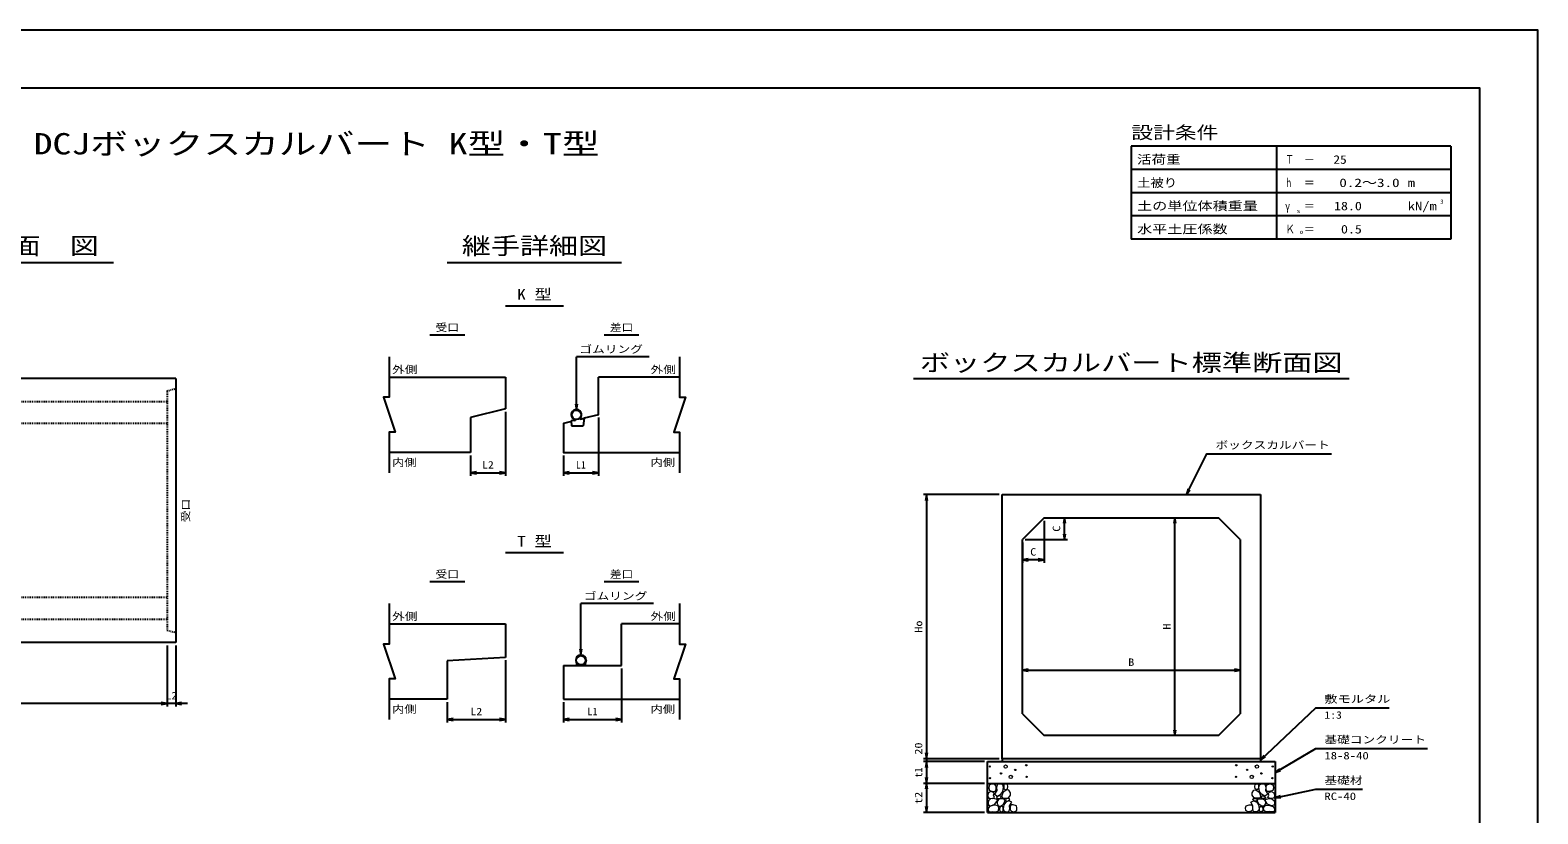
# Model space of a CAD drawing. Units: millimetres at full size; details may follow other scales. Extents: x 0 to 16820, y 0 to 11880.
# Drawn here: x 6437 to 16820, y 6480 to 11880 of the extents above; entities that cross this region are included whole.
import ezdxf
from ezdxf.enums import TextEntityAlignment as Align

# ---------------------------------------------------------------- set-up
doc = ezdxf.new("R2010")
doc.units = ezdxf.units.MM
doc.linetypes.add('DASHED_SPACED', pattern=[12, 6, -6])
for name, color, linetype, lineweight in [('D-DCR-HCHn', 4, 'Continuous', 9), ('D-STR-DIM', 7, 'Continuous', 25), ('D-STR-STRn', 1, 'Continuous', 25), ('D-STR-TXT', 7, 'Continuous', 25), ('D-TTL', 2, 'Continuous', 25), ('D-TTL-FRAM', 2, 'Continuous', 25), ('D-TTL-LINE', 7, 'Continuous', 25), ('D-TTL-TXT', 7, 'Continuous', 25)]:
    doc.layers.add(name, color=color, linetype=linetype, lineweight=lineweight)
doc.styles.add('ＭＳ ゴシック', font='')
doc.styles.get('ＭＳ ゴシック').set_extended_font_data('MS Gothic')

# ---------------------------------------------------------------- blocks, each defined once
blk = doc.blocks.new('open_arrow')
at = {"color": 0, "linetype": 'Continuous', "lineweight": -2}
blk.add_lwpolyline([(7.5, 1.25), (0, 0), (7.5, -1.25)], dxfattribs=at)

msp = doc.modelspace()

# ---------------------------------------------------------------- linework, layer by layer
at = {"layer": 'D-DCR-HCHn'}
for points in [[(13081.198, 6681.594), (13060.395, 6686.217), (13041.904, 6676.971), (13039.592, 6656.168), (13044.215, 6639.988), (13067.33, 6633.053), (13083.51, 6633.053), (13090.444, 6644.611), (13090.444, 6670.037)], [(13099.69, 6683.906), (13092.756, 6663.102), (13095.067, 6639.988), (13078.887, 6614.562), (13099.69, 6603.005), (13122.805, 6614.562), (13136.673, 6633.053), (13141.296, 6663.102), (13136.673, 6679.283), (13122.805, 6686.217)], [(13143.608, 6679.283), (13143.608, 6651.545), (13155.165, 6644.611), (13166.722, 6651.545), (13169.034, 6667.725), (13166.722, 6681.594), (13150.542, 6686.217)], [(14896.392, 6679.283), (14896.392, 6651.545), (14884.835, 6644.611), (14873.278, 6651.545), (14870.966, 6667.725), (14873.278, 6681.594), (14889.458, 6686.217)], [(14940.31, 6683.906), (14947.244, 6663.102), (14944.933, 6639.988), (14961.113, 6614.562), (14940.31, 6603.005), (14917.195, 6614.562), (14903.327, 6633.053), (14898.704, 6663.102), (14903.327, 6679.283), (14917.195, 6686.217)], [(14958.802, 6681.594), (14979.605, 6686.217), (14998.096, 6676.971), (15000.408, 6656.168), (14995.785, 6639.988), (14972.67, 6633.053), (14956.49, 6633.053), (14949.556, 6644.611), (14949.556, 6670.037)], [(13037.281, 6623.808), (13030.346, 6603.005), (13039.592, 6589.136), (13062.707, 6586.824), (13078.488, 6593.599), (13071.952, 6609.939), (13076.575, 6619.185), (13067.33, 6628.431), (13053.461, 6633.053)], [(13081.155, 6547.009), (13098.277, 6572.692), (13096.137, 6579.112), (13072.594, 6585.533), (13051.192, 6583.393), (13036.21, 6570.551), (13034.07, 6555.57), (13036.21, 6540.588), (13053.332, 6536.308)], [(13104.313, 6603.005), (13092.756, 6593.759), (13097.379, 6586.824), (13113.559, 6586.824), (13120.493, 6589.136), (13125.116, 6598.382), (13118.182, 6605.316)], [(13141.082, 6547.009), (13151.783, 6572.692), (13143.222, 6583.393), (13117.539, 6583.393), (13106.838, 6579.112), (13096.137, 6564.131), (13096.137, 6551.289), (13106.838, 6534.167), (13119.679, 6532.027)], [(13138.985, 6628.431), (13127.427, 6600.693), (13136.673, 6589.136), (13164.411, 6589.136), (13175.968, 6593.759), (13187.525, 6609.939), (13187.525, 6623.808), (13175.968, 6642.299), (13162.099, 6644.611)], [(13177.466, 6495.643), (13183.886, 6514.905), (13181.746, 6536.308), (13196.728, 6559.85), (13177.466, 6570.551), (13156.063, 6559.85), (13143.222, 6542.728), (13138.941, 6514.905), (13143.222, 6499.924), (13156.063, 6493.503)], [(13173.185, 6570.551), (13183.886, 6579.112), (13179.606, 6585.533), (13164.624, 6585.533), (13158.204, 6583.393), (13153.923, 6574.832), (13160.344, 6568.411)], [(13194.588, 6497.783), (13213.85, 6493.503), (13230.972, 6502.064), (13233.112, 6521.326), (13228.831, 6536.308), (13207.429, 6542.728), (13192.447, 6542.728), (13186.027, 6532.027), (13186.027, 6508.484)], [(14845.412, 6497.783), (14826.15, 6493.503), (14809.028, 6502.064), (14806.888, 6521.326), (14811.169, 6536.308), (14832.571, 6542.728), (14847.553, 6542.728), (14853.973, 6532.027), (14853.973, 6508.484)], [(14862.534, 6495.643), (14856.114, 6514.905), (14858.254, 6536.308), (14843.272, 6559.85), (14862.534, 6570.551), (14883.937, 6559.85), (14896.778, 6542.728), (14901.059, 6514.905), (14896.778, 6499.924), (14883.937, 6493.503)], [(14901.015, 6628.431), (14912.573, 6600.693), (14903.327, 6589.136), (14875.589, 6589.136), (14864.032, 6593.759), (14852.475, 6609.939), (14852.475, 6623.808), (14864.032, 6642.299), (14877.901, 6644.611)], [(14866.815, 6570.551), (14856.114, 6579.112), (14860.394, 6585.533), (14875.376, 6585.533), (14881.796, 6583.393), (14886.077, 6574.832), (14879.656, 6568.411)], [(14898.918, 6547.009), (14888.217, 6572.692), (14896.778, 6583.393), (14922.461, 6583.393), (14933.162, 6579.112), (14943.863, 6564.131), (14943.863, 6551.289), (14933.162, 6534.167), (14920.321, 6532.027)], [(14935.687, 6603.005), (14947.244, 6593.759), (14942.621, 6586.824), (14926.441, 6586.824), (14919.507, 6589.136), (14914.884, 6598.382), (14921.818, 6605.316)], [(14958.845, 6547.009), (14941.723, 6572.692), (14943.863, 6579.112), (14967.406, 6585.533), (14988.808, 6583.393), (15003.79, 6570.551), (15005.93, 6555.57), (15003.79, 6540.588), (14986.668, 6536.308)], [(15002.719, 6623.808), (15009.654, 6603.005), (15000.408, 6589.136), (14977.293, 6586.824), (14961.512, 6593.599), (14968.048, 6609.939), (14963.425, 6619.185), (14972.67, 6628.431), (14986.539, 6633.053)], [(13089.716, 6493.503), (13104.698, 6499.924), (13108.978, 6521.326), (13100.417, 6536.308), (13085.435, 6540.588), (13066.173, 6538.448), (13044.771, 6529.887), (13034.07, 6517.045), (13034.07, 6502.064), (13040.49, 6493.503), (13066.173, 6495.643)], [(13136.801, 6499.924), (13136.801, 6525.606), (13126.1, 6532.027), (13115.399, 6525.606), (13113.259, 6510.625), (13115.399, 6497.783), (13130.381, 6493.503)], [(14903.199, 6499.924), (14903.199, 6525.606), (14913.9, 6532.027), (14924.601, 6525.606), (14926.741, 6510.625), (14924.601, 6497.783), (14909.619, 6493.503)], [(14950.284, 6493.503), (14935.302, 6499.924), (14931.022, 6521.326), (14939.583, 6536.308), (14954.565, 6540.588), (14973.827, 6538.448), (14995.229, 6529.887), (15005.93, 6517.045), (15005.93, 6502.064), (14999.51, 6493.503), (14973.827, 6495.643)]]:
    msp.add_lwpolyline(points, close=True, dxfattribs=at)
for centre, radius in [((13046.091, 6806.145), 4.5), ((13123.437, 6758.641), 4.5), ((13155.004, 6806.145), 11.25), ((13221.563, 6782.459), 4.5), ((13297.197, 6815.221), 4.5), ((14742.803, 6815.221), 4.5), ((14818.437, 6782.459), 4.5), ((14884.996, 6806.145), 11.25), ((14916.563, 6758.641), 4.5), ((14993.909, 6806.145), 4.5), ((13047.803, 6725.879), 4.5), ((13189.996, 6734.955), 11.25), ((13298.909, 6734.955), 4.5), ((14741.091, 6734.955), 4.5), ((14850.004, 6734.955), 11.25), ((14992.197, 6725.879), 4.5)]:
    msp.add_circle(centre, radius, dxfattribs=at)
at = {"layer": 'D-STR-DIM'}
for p, q in [((9710, 9250), (9710, 8810)), ((10350, 9210), (10350, 8810)), ((9470, 8950), (9470, 8810)), ((10110, 8950), (10110, 8810)), ((9470, 8830), (9710, 8830)), ((10110, 8830), (10350, 8830)), ((13110, 8680), (12590, 8680)), ((12610, 8680), (12610, 6860)), ((13440, 8520), (13580, 8520)), ((13560, 8370), (13560, 8520)), ((14320, 7020), (14320, 8520)), ((13420, 8500), (13420, 8210)), ((13270, 8350), (13270, 8210)), ((13290, 8370), (13580, 8370)), ((13420, 8230), (13270, 8230)), ((7380, 7640), (7380, 7220)), ((7380, 7640), (7380, 7220)), ((7440, 7640), (7440, 7220)), ((9710, 7538), (9710, 7110)), ((10510, 7482), (10510, 7110)), ((13270, 7470), (14770, 7470)), ((7380, 7240), (5380, 7240)), ((7520, 7240), (7300, 7240)), ((9310, 7250), (9310, 7110)), ((10110, 7250), (10110, 7110)), ((9310, 7130), (9710, 7130)), ((10110, 7130), (10510, 7130)), ((13110, 6860), (12590, 6860)), ((13110, 6860), (12590, 6860)), ((12610, 6940), (12610, 6760)), ((13010, 6840), (12590, 6840)), ((13010, 6840), (12590, 6840)), ((12610, 6840), (12610, 6690)), ((13010, 6690), (12590, 6690)), ((13010, 6690), (12590, 6690)), ((12610, 6690), (12610, 6490)), ((13010, 6490), (12590, 6490))]:
    msp.add_line(p, q, dxfattribs=at)
for points in [[(8910, 9630), (8910, 9350), (8870, 9350), (8950, 9110), (8910, 9110), (8910, 8830)], [(10910, 9630), (10910, 9350), (10950, 9350), (10870, 9110), (10910, 9110), (10910, 8830)], [(8910, 7930), (8910, 7650), (8870, 7650), (8950, 7410), (8910, 7410), (8910, 7130)], [(10910, 7930), (10910, 7650), (10950, 7650), (10870, 7410), (10910, 7410), (10910, 7130)]]:
    msp.add_lwpolyline(points, dxfattribs=at)
at = {"layer": 'D-STR-STRn'}
for p, q in [((7440, 9480), (5440, 9480)), ((7440, 9480), (7440, 7660)), ((8910, 9490), (9710, 9490)), ((9710, 9490), (9710, 9270)), ((10350, 9230), (10350, 9490)), ((10910, 9490), (10350, 9490)), ((9710, 9270), (9470, 9210)), ((9470, 9210), (9470, 8970)), ((10188.663, 9189.762), (10164.043, 9187.461)), ((10164.043, 9187.461), (10166.209, 9154.552)), ((10166.209, 9154.552), (10246.209, 9154.552)), ((10188.342, 9194.803), (10189.365, 9190.755)), ((10225.572, 9204.209), (10226.628, 9200.031)), ((10227.599, 9199.451), (10252.398, 9205.716)), ((10252.398, 9205.716), (10246.209, 9154.552)), ((10350, 9230), (10252.383, 9205.596)), ((9470, 8970), (8910, 8970)), ((13130, 8680), (14910, 8680)), ((13130, 6860), (13130, 8680)), ((14910, 8680), (14910, 6860)), ((13420, 8520), (13270, 8370)), ((13420, 8520), (14620, 8520)), ((14770, 8370), (14620, 8520)), ((13270, 7170), (13270, 8370)), ((14770, 8370), (14770, 7170)), ((8910, 7790), (9710, 7790)), ((9710, 7790), (9710, 7558)), ((10910, 7790), (10510, 7790)), ((10510, 7502), (10510, 7790)), ((7440, 7660), (5440, 7660)), ((9710, 7558), (9310, 7534)), ((9310, 7534), (9310, 7270)), ((10110, 7502), (10110, 7270)), ((10110, 7502), (10510, 7502)), ((10194, 7538), (10202, 7502)), ((10266, 7538), (10258, 7502)), ((9310, 7270), (8910, 7270)), ((10110, 7270), (10910, 7270)), ((13270, 7170), (13420, 7020)), ((14620, 7020), (14770, 7170)), ((14620, 7020), (13420, 7020)), ((13130, 6860), (13130, 6840)), ((14910, 6860), (13130, 6860)), ((14910, 6860), (14910, 6840)), ((13030, 6490), (13030, 6840)), ((13030, 6840), (15010, 6840)), ((15010, 6840), (15010, 6490)), ((13030, 6690), (15010, 6690)), ((13030, 6490), (15010, 6490))]:
    msp.add_line(p, q, dxfattribs=at)
at = {"layer": 'D-STR-STRn', "linetype": 'DASHED_SPACED'}
for p, q in [((7380, 9395), (7440, 9410)), ((7380, 9395), (7380, 7745)), ((7380, 9320), (5380, 9320)), ((7380, 9170), (5380, 9170)), ((7380, 7970), (5380, 7970)), ((7380, 7820), (5380, 7820)), ((7380, 7745), (7440, 7730))]:
    msp.add_line(p, q, dxfattribs=at)
at = {"layer": 'D-STR-STRn'}
msp.add_lwpolyline([(10164.299, 9183.575), (10110, 9170), (10110, 8970), (10910, 8970)], dxfattribs=at)
for centre in [(10199.393, 9229.456), (10230, 7538)]:
    msp.add_circle(centre, 32, dxfattribs=at)
for centre, radius, start, end in [((10199.391, 9229.456), 36, 317.0988, 251.25733), ((10164.893, 9186.737), 0.8, 95.3401, 183.76403), ((10166.958, 9155.352), 0.8, 183.76403, 270), ((10187.566, 9194.607), 0.8, 14.17806, 71.25733), ((10188.589, 9190.559), 0.8, 275.3401, 14.17806), ((10226.348, 9204.404), 0.8, 137.0988, 194.17806), ((10227.403, 9200.226), 0.8, 194.17806, 284.17806), ((10245.499, 9155.352), 0.8, 270, 353.10257), ((10251.463, 9204.655), 0.8, 353.10257, 104.17806), ((10230, 7538), 36, 0, 180)]:
    msp.add_arc(centre, radius, start, end, dxfattribs=at)
at = {"layer": 'D-STR-TXT'}
for p, q in [((10699.391, 9630), (10199.391, 9630)), ((10199.391, 9265.456), (10199.391, 9630)), ((10730, 7930), (10230, 7930)), ((10230, 7574), (10230, 7930))]:
    msp.add_line(p, q, dxfattribs=at)
for points in [[(14400, 8680), (14540, 8960), (14580, 8960), (15398.071, 8960)], [(14910, 6850), (15290, 7210), (15330, 7210), (15796.65, 7210)], [(15010, 6765), (15290, 6930), (15330, 6930), (16060.305, 6930)], [(15010, 6590), (15290, 6650), (15330, 6650), (15612.944, 6650)]]:
    msp.add_lwpolyline(points, dxfattribs=at)
at = {"layer": 'D-TTL'}
for points in [[(0, 0), (16820, 0), (16820, 11880), (0, 11880)], [(400, 400), (16420, 400), (16420, 11480), (400, 11480)]]:
    msp.add_lwpolyline(points, close=True, dxfattribs=at)
at = {"layer": 'D-TTL-FRAM'}
for p, q in [((16220, 11080), (14020, 11080)), ((14020, 11080), (14020, 10440)), ((16220, 11080), (16220, 10440)), ((16220, 10440), (14020, 10440))]:
    msp.add_line(p, q, dxfattribs=at)
at = {"layer": 'D-TTL-LINE'}
for p, q in [((15020, 11080), (15020, 10440)), ((16220, 10920), (14020, 10920)), ((16220, 10760), (14020, 10760)), ((16220, 10600), (14020, 10600))]:
    msp.add_line(p, q, dxfattribs=at)
at = {"layer": 'D-TTL-TXT'}
for p, q in [((5810, 10280), (7010, 10280)), ((9310, 10280), (10510, 10280)), ((9710, 9980), (10110, 9980)), ((9190, 9780), (9430, 9780)), ((10390, 9780), (10630, 9780)), ((12520, 9480), (15520, 9480)), ((9710, 8280), (10110, 8280)), ((9190, 8080), (9430, 8080)), ((10390, 8080), (10630, 8080))]:
    msp.add_line(p, q, dxfattribs=at)

# ---------------------------------------------------------------- block references
at = {"layer": 'D-STR-DIM', "xscale": 5.33, "yscale": 5.33}
for p in [(9470, 8830), (10110, 8830), (13270, 8230), (13270, 7470), (7440, 7240), (9310, 7130), (10110, 7130)]:
    msp.add_blockref('open_arrow', p, dxfattribs=at)
for p, rotation in [((9710, 8830), 180), ((10350, 8830), 180), ((12610, 8680), 270), ((13560, 8520), 270), ((14320, 8520), 270), ((13560, 8370), 90), ((13420, 8230), 180), ((14770, 7470), 180), ((7380, 7240), 180), ((7380, 7240), 180), ((9710, 7130), 180), ((10510, 7130), 180), ((14320, 7020), 90), ((12610, 6860), 90), ((12610, 6860), 90), ((12610, 6840), 270), ((12610, 6840), 270), ((12610, 6690), 90), ((12610, 6690), 270), ((12610, 6490), 90)]:
    msp.add_blockref('open_arrow', p, dxfattribs=dict(at, rotation=rotation))
at = {"layer": 'D-STR-TXT', "xscale": 5.33, "yscale": 5.33}
for p, rotation in [((10199.391, 9265.456), 90), ((14400, 8680), 63.4), ((10230, 7574), 90), ((14910, 6850), 43.5), ((15010, 6765), 30.5), ((15010, 6590), 12.1)]:
    msp.add_blockref('open_arrow', p, dxfattribs=dict(at, rotation=rotation))

# ---------------------------------------------------------------- texts
at = {"layer": 'D-STR-DIM', "style": 'ＭＳ ゴシック'}
for s, width, p in [('L2', 1.15, (9590, 8885)), ('C', 1.2, (13345, 8285)), ('B', 1.2, (14020, 7525)), ('L2', 1.15, (7410, 7295)), ('L2', 1.15, (9510, 7185))]:
    msp.add_text(s, height=51.32, dxfattribs=dict(at, width=width)).set_placement(p, align=Align.MIDDLE_CENTER)
for p in [(10230, 8885), (10310, 7185)]:
    msp.add_text('L1', height=51.32, dxfattribs=at).set_placement(p, align=Align.MIDDLE_CENTER)
for s, width, p in [('C', 1.2, (13505, 8445)), ('Ho', 1.2, (12555, 7770)), ('H', 1.15, (14265, 7770)), ('20', 1.2, (12555, 6930)), ('t2', 1.2, (12555, 6590))]:
    msp.add_text(s, height=51.32, rotation=90, dxfattribs=dict(at, width=width)).set_placement(p, align=Align.MIDDLE_CENTER)
msp.add_text('t1', height=51.32, rotation=90, dxfattribs=at).set_placement((12555, 6765), align=Align.MIDDLE_CENTER)
at = {"layer": 'D-STR-TXT', "style": 'ＭＳ ゴシック'}
for s, width, p in [('ゴムリング', 1.25, (10219.391, 9640)), ('外側', 1.25, (8930, 9500)), ('外側', 1.25, (10710, 9500)), ('ボックスカルバート', 1.25, (14600, 8980)), ('内側', 1.2, (8930, 8860)), ('内側', 1.2, (10710, 8860)), ('ゴムリング', 1.25, (10250, 7940)), ('外側', 1.25, (8930, 7800)), ('外側', 1.25, (10710, 7800)), ('敷モルタル', 1.3, (15350, 7230)), ('内側', 1.2, (8930, 7160)), ('内側', 1.2, (10710, 7160)), ('1:3', 1.15, (15350, 7120)), ('基礎コンクリート', 1.25, (15350, 6950)), ('18-8-40', 1.25, (15350, 6840)), ('基礎材', 1.25, (15350, 6670)), ('RC-40', 1.25, (15350, 6560))]:
    msp.add_text(s, height=51.32, dxfattribs=dict(at, width=width)).set_placement(p, align=Align.BOTTOM_LEFT)
at = {"layer": 'D-STR-TXT', "style": 'ＭＳ ゴシック', "width": 1.15}
msp.add_text('受口', height=51.32, rotation=90, dxfattribs=at).set_placement((7550, 8570), align=Align.BOTTOM_CENTER)
at = {"layer": 'D-TTL-TXT', "style": 'ＭＳ ゴシック'}
for s, height, width, p in [('設計条件', 87.98, 1.25, (14020, 11104)), ('活荷重', 58.65, 1.25, (14060, 10941.333)), ('Ｔ', 58.65, 0.75, (15080, 10941.333)), ('－', 58.65, 0.95, (15208, 10941.333)), ('土被り', 58.65, 1.15, (14060, 10781.333)), ('ｈ', 58.65, 0.6, (15080, 10781.333)), ('＝', 58.65, 0.95, (15208, 10781.333)), ('m', 58.65, 1.25, (15924, 10781.333)), ('土の単位体積重量', 58.65, 1.3, (14060, 10621.333)), ('kN/m', 58.65, 1.25, (15924, 10621.333)), ('3', 29.33, 1.15, (16148, 10674.667)), ('γ', 58.65, 0.75, (15080, 10621.333)), ('s', 29.33, 1.15, (15160, 10610.667)), ('＝', 58.65, 0.95, (15208, 10621.333)), ('水平土圧係数', 58.65, 1.3, (14060, 10461.333)), ('Ｋ', 58.65, 0.85, (15080, 10461.333)), ('o', 29.33, 1.2, (15180, 10466.667)), ('＝', 58.65, 0.95, (15208, 10461.333))]:
    msp.add_text(s, height=height, dxfattribs=dict(at, width=width)).set_placement(p, align=Align.BOTTOM_LEFT)
for s, height, width, p in [('DCJボックスカルバート K型・T型', 146.6, 1.3, (8410, 10980)), ('側\u3000面\u3000図', 117.3, 1.25, (6410, 10300)), ('継手詳細図', 117.3, 1.25, (9910, 10300)), ('K 型', 73.31, 1.2, (9910, 10000)), ('受口', 51.32, 1.15, (9310, 9790)), ('差口', 51.32, 1.15, (10510, 9790)), ('ボックスカルバート標準断面図', 117.3, 1.3, (14020, 9495)), ('T 型', 73.31, 1.2, (9910, 8300)), ('受口', 51.32, 1.15, (9310, 8090)), ('差口', 51.32, 1.15, (10510, 8090))]:
    msp.add_text(s, height=height, dxfattribs=dict(at, width=width)).set_placement(p, align=Align.BOTTOM_CENTER)
for s, width, p in [('25', 1.15, (15504.041, 10941.333)), ('0.2～3.0', 1.3, (15867.898, 10781.333)), ('18.0', 1.2, (15608, 10621.333)), ('0.5', 1.2, (15608, 10461.333))]:
    msp.add_text(s, height=58.65, dxfattribs=dict(at, width=width)).set_placement(p, align=Align.BOTTOM_RIGHT)

doc.saveas('drawing.dxf')
